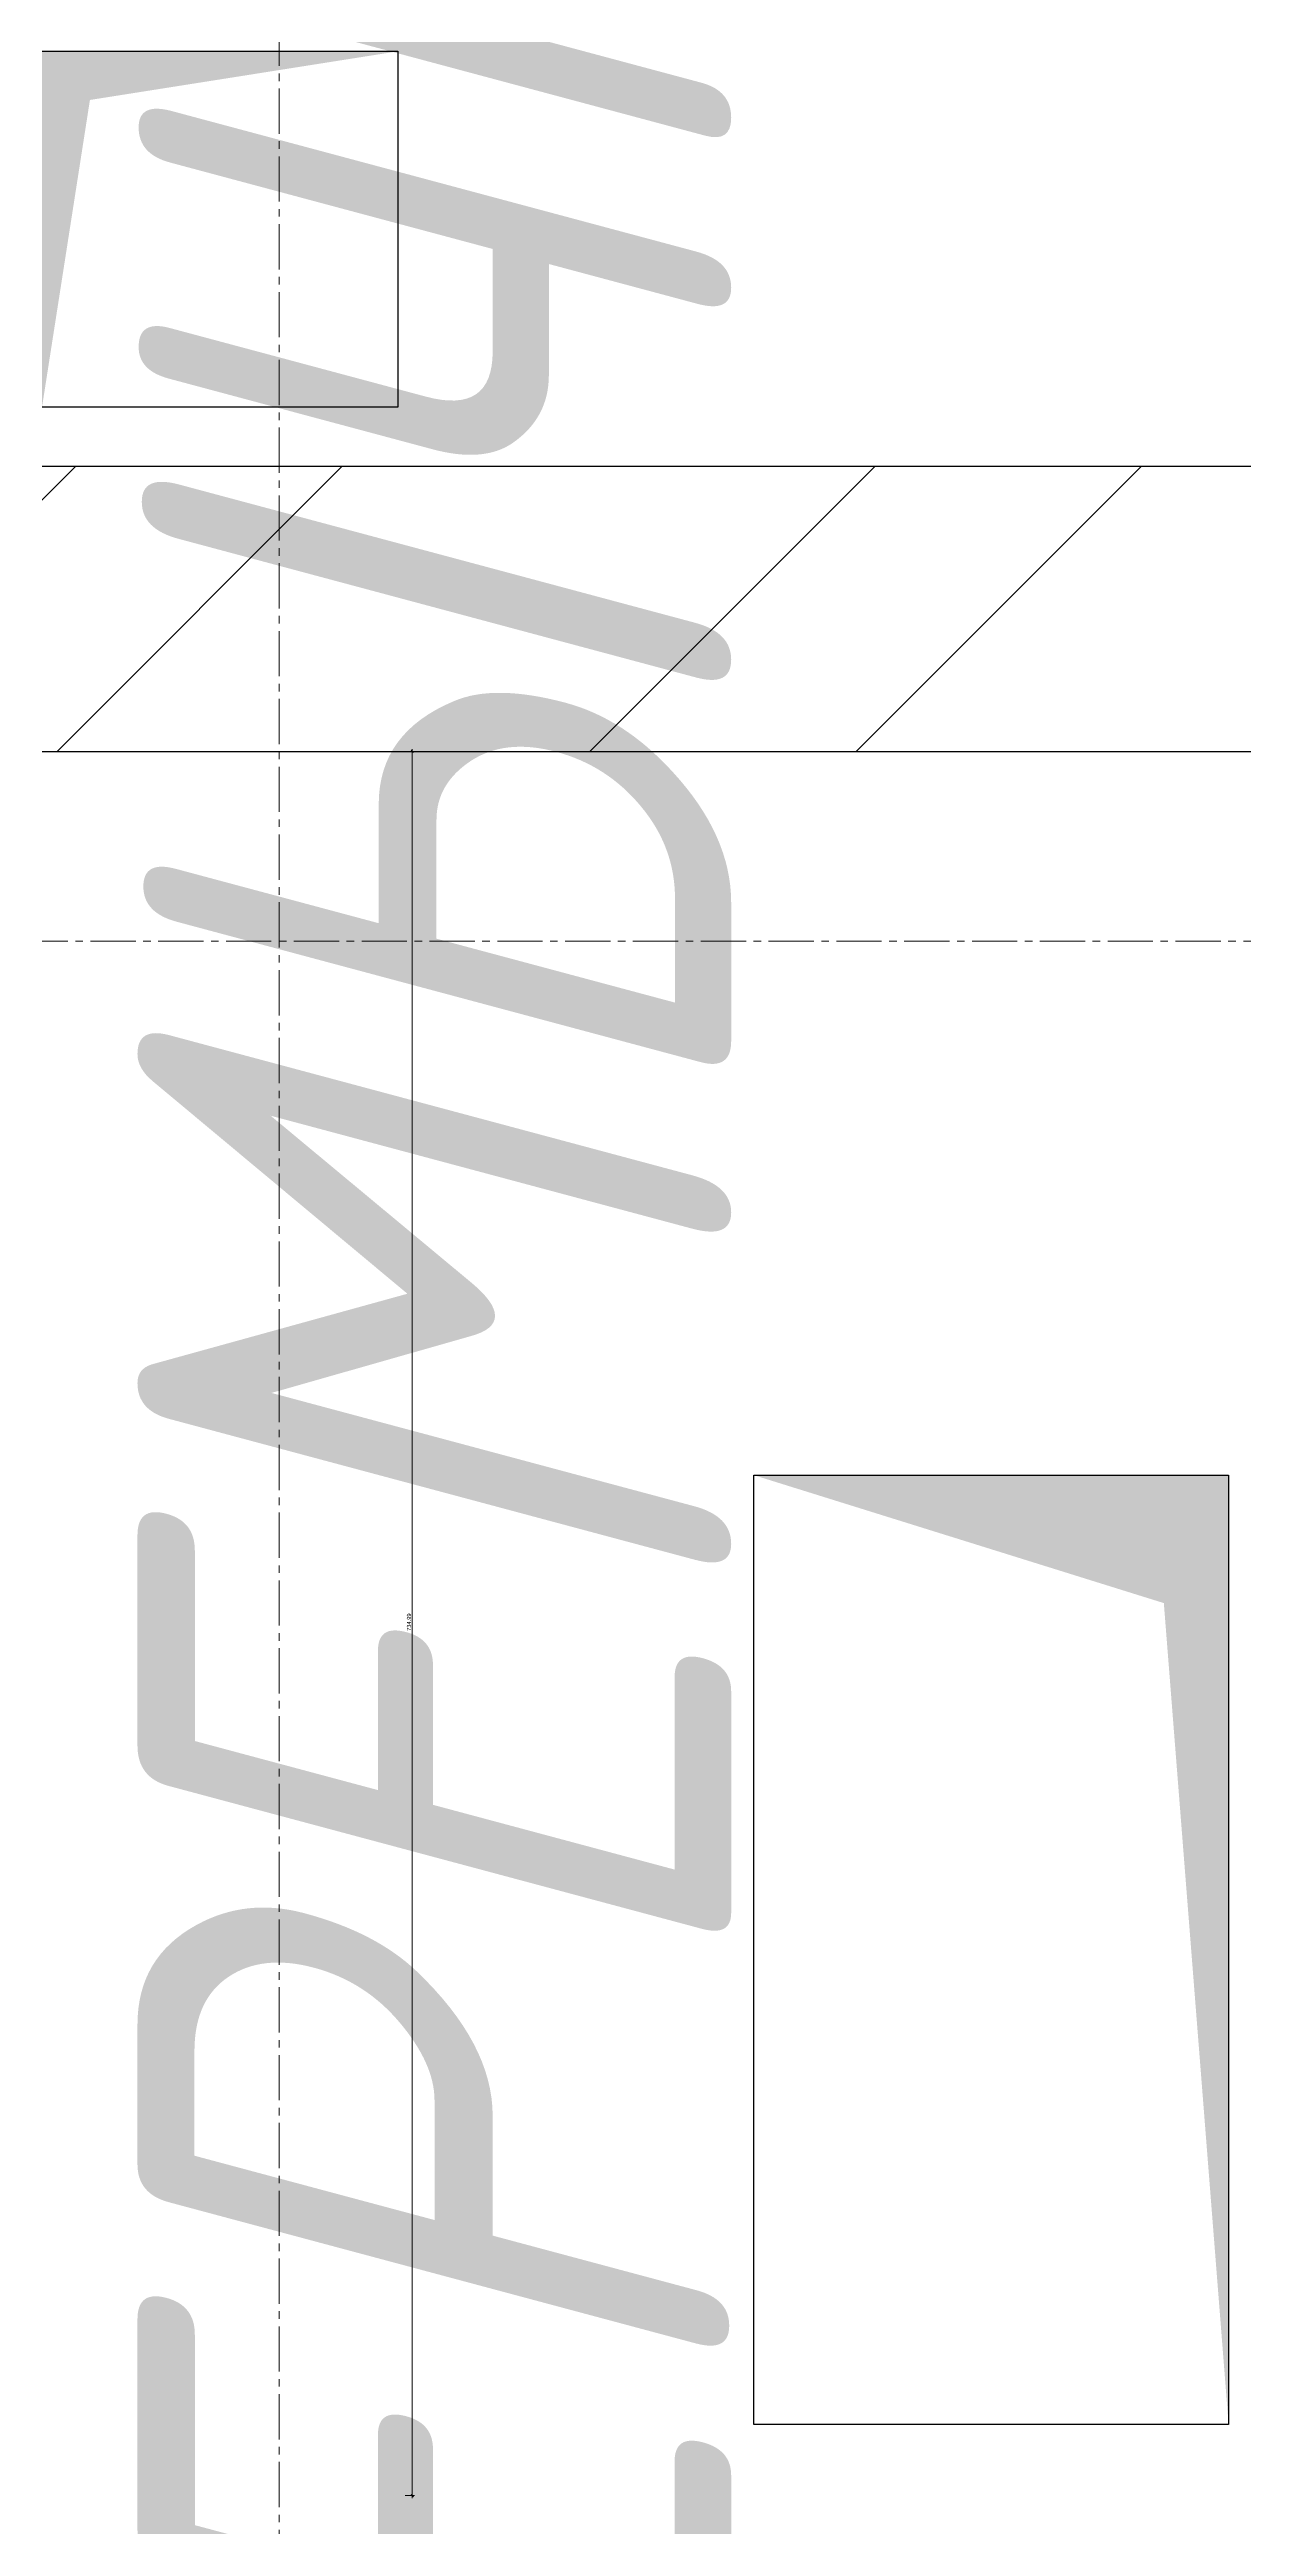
# Model space of a CAD drawing. Header units: millimetres. Extents: x -7155 to 483283, y -227682 to 148426.
# Drawn here: x 12803 to 13306, y 69532 to 70576 of the extents above; entities that cross this region are included whole.
import ezdxf
from ezdxf.enums import TextEntityAlignment as Align

# ---------------------------------------------------------------- set-up
doc = ezdxf.new("R2010")
doc.units = ezdxf.units.MM
doc.linetypes.add('CENTER2', pattern=[28.575, 19.05, -3.175, 3.175, -3.175])
for name, color, linetype, lineweight, true_color in [('АР_Оси_РД_100', 7, 'Continuous', 0, 0x525252), ('РД_Оси_100', 7, 'Continuous', 0, 0x525252), ('РД_проем_инж перемыч_фахверк', 7, 'Continuous', 18, 0xff1f1f)]:
    doc.layers.add(name, color=color, linetype=linetype, lineweight=lineweight, true_color=true_color)
doc.layers.add('АР_Стены кирпич', color=32, linetype='Continuous', lineweight=25)
doc.layers.add('АР_Штриховка', color=8, linetype='Continuous', lineweight=0)
doc.styles.add('style1', font='ARIALN.TTF')
doc.styles.add('ккк', font='isocpeur.ttf', dxfattribs={"width": 0.85, "oblique": 15})

# ---------------------------------------------------------------- blocks, each defined once
blk = doc.blocks.new('СОШ_2200_АР_ОСИ_М100_28.05.24')
at = {"layer": 'АР_Оси_РД_100', "linetype": 'CENTER2'}
for points in [[(13200, -6155), (12900, -5755), (12900, 139538.679), (13220.167, 139939.357)], [(119910, 70200), (-5954.958, 70200)]]:
    blk.add_lwpolyline(points, dxfattribs=at)

msp = doc.modelspace()

# ---------------------------------------------------------------- linework, layer by layer
at = {"color": 18, "linetype": 'Continuous', "true_color": 0x000000}
for p, q in [((12800, 70575), (12950, 70575)), ((12950, 70575), (12950, 70425)), ((12950, 70425), (12800, 70425)), ((13100, 69975), (13300, 69975)), ((13100, 69575), (13100, 69975)), ((13300, 69975), (13300, 69575)), ((13300, 69575), (13100, 69575))]:
    msp.add_line(p, q, dxfattribs=at)
at = {"color": 18, "linetype": 'ByBlock', "true_color": 0x000000}
for p, q in [((12956.5, 70279.5), (12955.5, 70280.5)), ((12955.5, 69545.5), (12956.5, 69544.5))]:
    msp.add_line(p, q, dxfattribs=at)
at = {"color": 18, "linetype": 'Continuous', "true_color": 0x000000}
for points in [[(12800, 70425), (12800, 70575), (12820.2, 70554.5), (12950, 70575)], [(13100, 69975), (13300, 69975), (13272.7, 69921.1), (13300, 69575)]]:
    msp.add_solid(points, dxfattribs=at)
at = {"layer": 'АР_Стены кирпич', "color": 18, "linetype": 'Continuous', "lineweight": 25, "true_color": 0x000000}
for p, q in [((13500, 70400), (12800, 70400)), ((12800, 70280), (13500, 70280))]:
    msp.add_line(p, q, dxfattribs=at)
at = {"layer": 'АР_Штриховка', "color": 18, "linetype": 'Continuous', "lineweight": 0, "true_color": 0x000000}
for p, q in [((12800, 70385.9), (12814.1, 70400)), ((12806.4, 70280), (12926.4, 70400)), ((13030.9, 70280), (13150.9, 70400)), ((13143.1, 70280), (13263.1, 70400))]:
    msp.add_line(p, q, dxfattribs=at)
at = {"layer": 'РД_проем_инж перемыч_фахверк', "color": 18, "lineweight": 9, "true_color": 0x000000}
for p, q in [((12953, 70280), (12957, 70280)), ((12956, 70281), (12956, 69544)), ((12953, 69545), (12957, 69545))]:
    msp.add_line(p, q, dxfattribs=at)

# ---------------------------------------------------------------- block references
at = {"layer": 'РД_Оси_100'}
msp.add_blockref('СОШ_2200_АР_ОСИ_М100_28.05.24', (0, 0), dxfattribs=at)

# ---------------------------------------------------------------- texts
at = {"color": 18, "true_color": 0x000000, "style": 'ккк', "oblique": 15, "width": 0.85}
msp.add_attdef('АР-ПРОЕМ:ПЕРЕМЫЧКА', text='ПР-', height=250, rotation=90, dxfattribs=at).set_placement((12964.9, 69314.7, 200), align=Align.MIDDLE)
at = {"layer": 'РД_проем_инж перемыч_фахверк', "color": 18, "lineweight": 50, "true_color": 0x000000, "style": 'style1'}
msp.add_text('734.99', height=1.75, rotation=90, dxfattribs=at).set_placement((12955.5, 69909.4))

doc.saveas('drawing.dxf')
